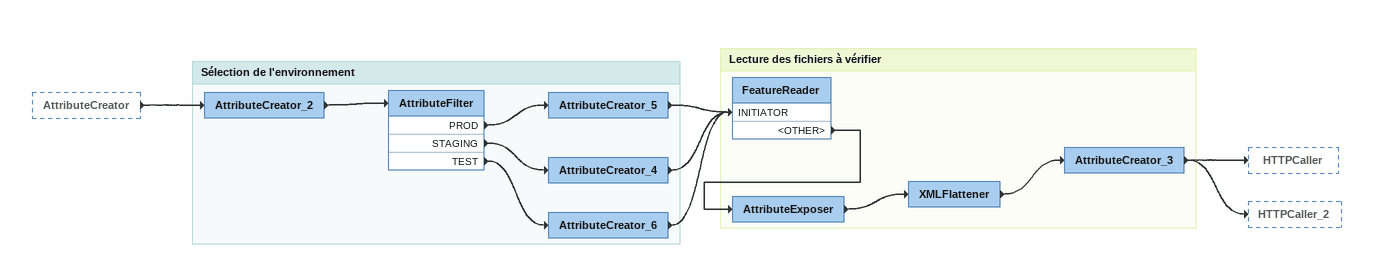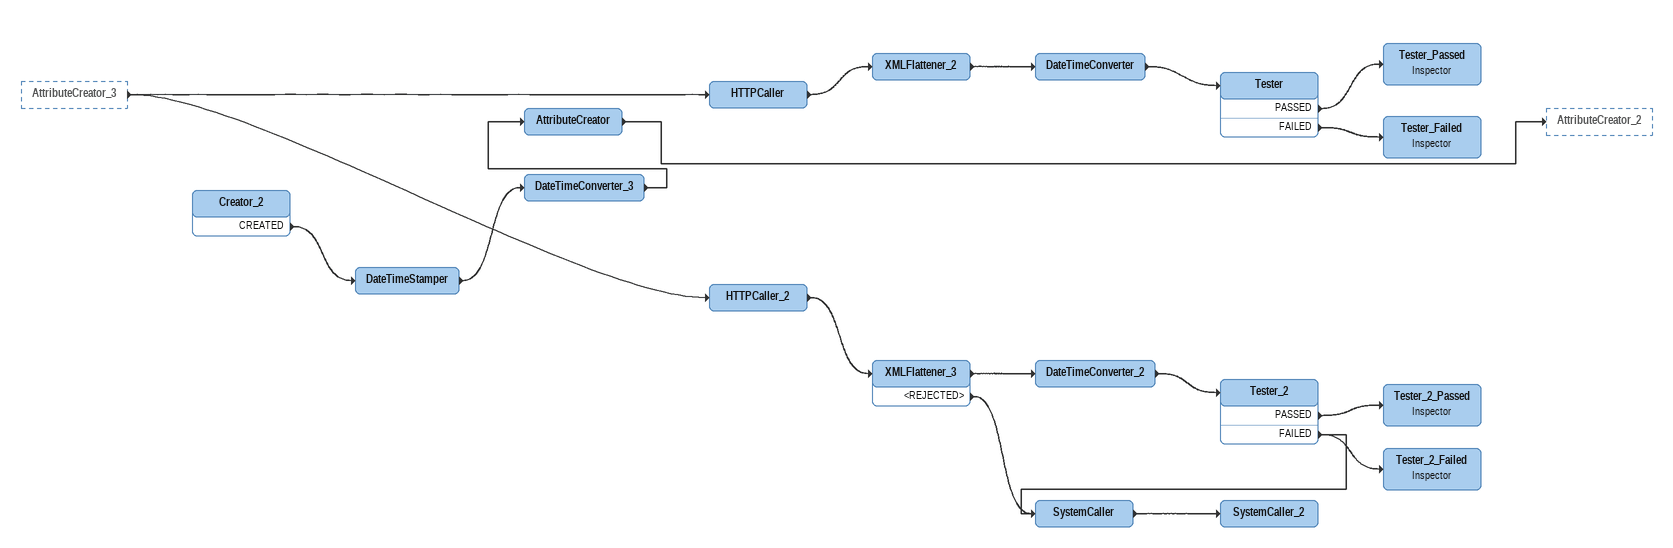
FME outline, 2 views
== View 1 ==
AttributeCreator [outside]
    -> AttributeCreator_2

Bookmark: Sélection de l'environnement
AttributeCreator_2
    -> AttributeFilter
AttributeFilter
    PROD -> AttributeCreator_5
    STAGING -> AttributeCreator_4
    TEST -> AttributeCreator_6
AttributeCreator_5
    -> FeatureReader [INITIATOR]
AttributeCreator_4
    -> FeatureReader [INITIATOR]
AttributeCreator_6
    -> FeatureReader [INITIATOR]

Bookmark: Lecture des fichiers à vérifier
FeatureReader
    <OTHER> -> AttributeExposer
AttributeExposer
    -> XMLFlattener
XMLFlattener
    -> AttributeCreator_3
AttributeCreator_3
    -> HTTPCaller
    -> HTTPCaller_2

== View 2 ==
AttributeCreator_3 [outside]
    -> HTTPCaller
    -> HTTPCaller_2
Creator_2
    CREATED -> DateTimeStamper
DateTimeStamper
    -> DateTimeConverter_3
DateTimeConverter_3
    -> AttributeCreator
AttributeCreator
    -> AttributeCreator_2
HTTPCaller
    -> XMLFlattener_2
XMLFlattener_2
    -> DateTimeConverter
DateTimeConverter
    -> Tester
Tester
    PASSED -> Tester_Passed
    FAILED -> Tester_Failed
Tester_Passed: Inspector
Tester_Failed: Inspector
HTTPCaller_2
    -> XMLFlattener_3
XMLFlattener_3
    -> DateTimeConverter_2
    <REJECTED> -> SystemCaller
DateTimeConverter_2
    -> Tester_2
Tester_2
    PASSED -> Tester_2_Passed
    FAILED -> Tester_2_Failed
    FAILED -> SystemCaller
Tester_2_Passed: Inspector
Tester_2_Failed: Inspector
SystemCaller
    -> SystemCaller_2
SystemCaller_2
